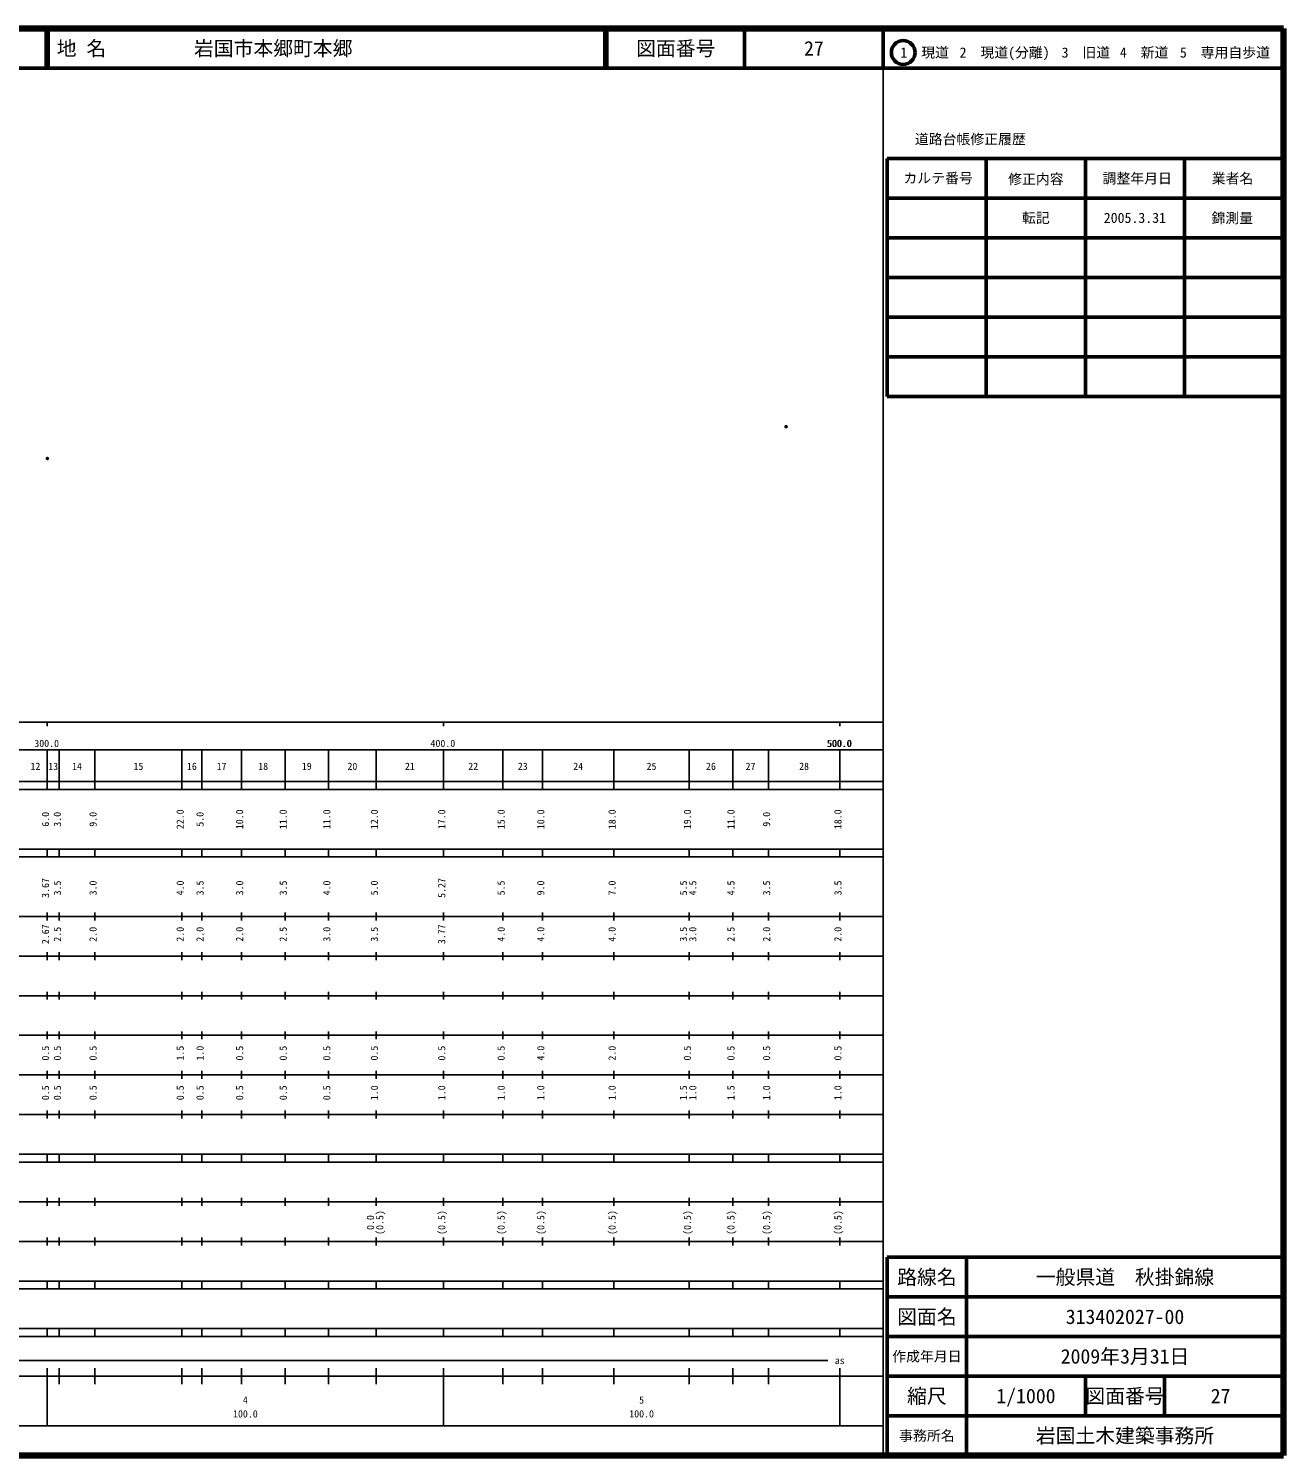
# Model space of a CAD drawing. Units: millimetres on the paper. Extents: x 40 to 680, y 20 to 380.
# Drawn here: x 363.3 to 680, y 20 to 380 of the extents above; entities that cross this region are included whole.
import ezdxf
from ezdxf.enums import TextEntityAlignment as Align

# ---------------------------------------------------------------- set-up
doc = ezdxf.new("R2010")
doc.units = ezdxf.units.MM
doc.header["$PDMODE"] = 32
doc.header["$PDSIZE"] = 0.5
doc.layers.add('M-OTRS', color=6, linetype='Continuous')
doc.layers.add('M-TTL-TXT', color=7, linetype='Continuous')
for name, color, linetype, lineweight in [('M-TTL', 2, 'Continuous', 140), ('M-TTL-BAND', 7, 'Continuous', 25), ('M-TTL-FRAM', 2, 'Continuous', 50), ('M-TTL-LINE', 7, 'Continuous', 50)]:
    doc.layers.add(name, color=color, linetype=linetype, lineweight=lineweight)
doc.styles.add('ＭＳ ゴシック', font='')
doc.styles.get('ＭＳ ゴシック').set_extended_font_data('MS Gothic')

msp = doc.modelspace()

# ---------------------------------------------------------------- linework, layer by layer
at = {"layer": 'M-OTRS'}
for p in [(554.447, 279.557), (368.017, 271.545)]:
    msp.add_point(p, dxfattribs=at)
at = {"layer": 'M-TTL'}
for p, q in [((680, 380), (40, 380)), ((680, 20), (680, 380)), ((40, 20), (680, 20))]:
    msp.add_line(p, q, dxfattribs=at)
at = {"layer": 'M-TTL-BAND'}
for p, q in [((579, 20), (579, 370)), ((40, 205), (579, 205)), ((368, 205), (368, 204)), ((468, 205), (468, 204)), ((568, 205), (568, 204)), ((68, 198), (579, 198)), ((368, 188), (368, 198)), ((371, 188), (371, 198)), ((380, 188), (380, 198)), ((402, 188), (402, 198)), ((407, 188), (407, 198)), ((417, 188), (417, 198)), ((428, 188), (428, 198)), ((439, 188), (439, 198)), ((451, 188), (451, 198)), ((468, 188), (468, 198)), ((483, 188), (483, 198)), ((493, 188), (493, 198)), ((511, 188), (511, 198)), ((530, 188), (530, 198)), ((541, 188), (541, 198)), ((550, 188), (550, 198)), ((568, 188), (568, 198)), ((40, 190), (579, 190)), ((40, 188), (579, 188)), ((40, 173), (579, 173)), ((368, 171), (368, 173)), ((371, 171), (371, 173)), ((380, 171), (380, 173)), ((402, 171), (402, 173)), ((407, 171), (407, 173)), ((417, 171), (417, 173)), ((428, 171), (428, 173)), ((439, 171), (439, 173)), ((451, 171), (451, 173)), ((468, 171), (468, 173)), ((483, 171), (483, 173)), ((493, 171), (493, 173)), ((511, 171), (511, 173)), ((530, 171), (530, 173)), ((541, 171), (541, 173)), ((550, 171), (550, 173)), ((568, 171), (568, 173)), ((40, 171), (579, 171)), ((40, 156), (579, 156)), ((368, 155), (368, 157)), ((371, 155), (371, 157)), ((380, 155), (380, 157)), ((402, 155), (402, 157)), ((407, 155), (407, 157)), ((417, 155), (417, 157)), ((428, 155), (428, 157)), ((439, 155), (439, 157)), ((451, 155), (451, 157)), ((468, 155), (468, 157)), ((483, 155), (483, 157)), ((493, 155), (493, 157)), ((511, 155), (511, 157)), ((530, 155), (530, 157)), ((541, 155), (541, 157)), ((550, 155), (550, 157)), ((568, 155), (568, 157)), ((46, 146), (579, 146)), ((368, 145), (368, 147)), ((371, 145), (371, 147)), ((380, 145), (380, 147)), ((402, 145), (402, 147)), ((407, 145), (407, 147)), ((417, 145), (417, 147)), ((428, 145), (428, 147)), ((439, 145), (439, 147)), ((451, 145), (451, 147)), ((468, 145), (468, 147)), ((483, 145), (483, 147)), ((493, 145), (493, 147)), ((511, 145), (511, 147)), ((530, 145), (530, 147)), ((541, 145), (541, 147)), ((550, 145), (550, 147)), ((568, 145), (568, 147)), ((368, 135), (368, 137)), ((371, 135), (371, 137)), ((380, 135), (380, 137)), ((402, 135), (402, 137)), ((407, 135), (407, 137)), ((417, 135), (417, 137)), ((428, 135), (428, 137)), ((439, 135), (439, 137)), ((451, 135), (451, 137)), ((468, 135), (468, 137)), ((483, 135), (483, 137)), ((493, 135), (493, 137)), ((511, 135), (511, 137)), ((530, 135), (530, 137)), ((541, 135), (541, 137)), ((550, 135), (550, 137)), ((568, 135), (568, 137)), ((52, 136), (579, 136)), ((46, 126), (579, 126)), ((368, 125), (368, 127)), ((371, 125), (371, 127)), ((380, 125), (380, 127)), ((402, 125), (402, 127)), ((407, 125), (407, 127)), ((417, 125), (417, 127)), ((428, 125), (428, 127)), ((439, 125), (439, 127)), ((451, 125), (451, 127)), ((468, 125), (468, 127)), ((483, 125), (483, 127)), ((493, 125), (493, 127)), ((511, 125), (511, 127)), ((530, 125), (530, 127)), ((541, 125), (541, 127)), ((550, 125), (550, 127)), ((568, 125), (568, 127)), ((52, 116), (579, 116)), ((368, 115), (368, 117)), ((371, 115), (371, 117)), ((380, 115), (380, 117)), ((402, 115), (402, 117)), ((407, 115), (407, 117)), ((417, 115), (417, 117)), ((428, 115), (428, 117)), ((439, 115), (439, 117)), ((451, 115), (451, 117)), ((468, 115), (468, 117)), ((483, 115), (483, 117)), ((493, 115), (493, 117)), ((511, 115), (511, 117)), ((530, 115), (530, 117)), ((541, 115), (541, 117)), ((550, 115), (550, 117)), ((568, 115), (568, 117)), ((46, 106), (579, 106)), ((368, 105), (368, 107)), ((371, 105), (371, 107)), ((380, 105), (380, 107)), ((402, 105), (402, 107)), ((407, 105), (407, 107)), ((417, 105), (417, 107)), ((428, 105), (428, 107)), ((439, 105), (439, 107)), ((451, 105), (451, 107)), ((468, 105), (468, 107)), ((483, 105), (483, 107)), ((493, 105), (493, 107)), ((511, 105), (511, 107)), ((530, 105), (530, 107)), ((541, 105), (541, 107)), ((550, 105), (550, 107)), ((568, 105), (568, 107)), ((40, 96), (579, 96)), ((40, 94), (579, 94)), ((368, 94), (368, 96)), ((371, 94), (371, 96)), ((380, 94), (380, 96)), ((402, 94), (402, 96)), ((407, 94), (407, 96)), ((417, 94), (417, 96)), ((428, 94), (428, 96)), ((439, 94), (439, 96)), ((451, 94), (451, 96)), ((468, 94), (468, 96)), ((483, 94), (483, 96)), ((493, 94), (493, 96)), ((511, 94), (511, 96)), ((530, 94), (530, 96)), ((541, 94), (541, 96)), ((550, 94), (550, 96)), ((568, 94), (568, 96)), ((49, 84), (579, 84)), ((368, 83), (368, 85)), ((371, 83), (371, 85)), ((380, 83), (380, 85)), ((402, 83), (402, 85)), ((407, 83), (407, 85)), ((417, 83), (417, 85)), ((428, 83), (428, 85)), ((439, 83), (439, 85)), ((451, 83), (451, 85)), ((468, 83), (468, 85)), ((483, 83), (483, 85)), ((493, 83), (493, 85)), ((511, 83), (511, 85)), ((530, 83), (530, 85)), ((541, 83), (541, 85)), ((550, 83), (550, 85)), ((568, 83), (568, 85)), ((40, 74), (579, 74)), ((368, 73), (368, 75)), ((371, 73), (371, 75)), ((380, 73), (380, 75)), ((402, 73), (402, 75)), ((407, 73), (407, 75)), ((417, 73), (417, 75)), ((428, 73), (428, 75)), ((439, 73), (439, 75)), ((451, 73), (451, 75)), ((468, 73), (468, 75)), ((483, 73), (483, 75)), ((493, 73), (493, 75)), ((511, 73), (511, 75)), ((530, 73), (530, 75)), ((541, 73), (541, 75)), ((550, 73), (550, 75)), ((568, 73), (568, 75)), ((40, 64), (579, 64)), ((40, 62), (579, 62)), ((368, 62), (368, 64)), ((371, 62), (371, 64)), ((380, 62), (380, 64)), ((402, 62), (402, 64)), ((407, 62), (407, 64)), ((417, 62), (417, 64)), ((428, 62), (428, 64)), ((439, 62), (439, 64)), ((451, 62), (451, 64)), ((468, 62), (468, 64)), ((483, 62), (483, 64)), ((493, 62), (493, 64)), ((511, 62), (511, 64)), ((530, 62), (530, 64)), ((541, 62), (541, 64)), ((550, 62), (550, 64)), ((568, 62), (568, 64)), ((40, 52), (579, 52)), ((368, 50), (368, 52)), ((371, 50), (371, 52)), ((380, 50), (380, 52)), ((402, 50), (402, 52)), ((407, 50), (407, 52)), ((417, 50), (417, 52)), ((428, 50), (428, 52)), ((439, 50), (439, 52)), ((451, 50), (451, 52)), ((468, 50), (468, 52)), ((483, 50), (483, 52)), ((493, 50), (493, 52)), ((511, 50), (511, 52)), ((530, 50), (530, 52)), ((541, 50), (541, 52)), ((550, 50), (550, 52)), ((568, 50), (568, 52)), ((40, 50), (579, 50)), ((71, 44), (565, 44)), ((40, 40), (579, 40)), ((368, 27.5), (368, 42)), ((371, 38), (371, 42)), ((380, 38), (380, 42)), ((402, 38), (402, 42)), ((407, 38), (407, 42)), ((417, 38), (417, 42)), ((428, 38), (428, 42)), ((439, 38), (439, 42)), ((451, 38), (451, 42)), ((468, 27.5), (468, 42)), ((483, 38), (483, 42)), ((493, 38), (493, 42)), ((511, 38), (511, 42)), ((530, 38), (530, 42)), ((541, 38), (541, 42)), ((550, 38), (550, 42)), ((568, 27.5), (568, 42)), ((68, 27.5), (579, 27.5))]:
    msp.add_line(p, q, dxfattribs=at)
at = {"layer": 'M-TTL-FRAM'}
for p, q in [((580, 347.197), (580, 287.197)), ((580, 347.197), (680, 347.197)), ((580, 287.197), (680, 287.197)), ((680, 70), (580, 70)), ((580, 70), (580, 20))]:
    msp.add_line(p, q, dxfattribs=at)
at = {"layer": 'M-TTL-LINE'}
for p, q in [((367.75, 380), (367.75, 370)), ((368.25, 380), (368.25, 370)), ((508.747, 380), (508.747, 370)), ((509.247, 380), (509.247, 370)), ((543.997, 380), (543.997, 370)), ((579, 380), (579, 370)), ((40, 370), (680, 370)), ((605, 347.197), (605, 287.197)), ((630, 347.197), (630, 287.197)), ((655, 347.197), (655, 287.197)), ((580, 337.197), (680, 337.197)), ((580, 327.197), (680, 327.197)), ((580, 317.197), (680, 317.197)), ((580, 307.197), (680, 307.197)), ((580, 297.197), (680, 297.197)), ((600, 70), (600, 20)), ((680, 60), (580, 60)), ((680, 50), (580, 50)), ((680, 40), (580, 40)), ((630, 40), (630, 30)), ((650, 40), (650, 30)), ((680, 30), (580, 30))]:
    msp.add_line(p, q, dxfattribs=at)
msp.add_circle((584.031, 373.958), 3, dxfattribs=at)

# ---------------------------------------------------------------- texts
at = {"layer": 'M-TTL-BAND', "style": 'ＭＳ ゴシック'}
for s, p in [('300.0', (367.844, 198.195)), ('400.0', (467.844, 198.195)), ('500.0', (567.844, 198.195)), ('500.0', (568, 198.195)), ('12', (365, 192.405)), ('13', (369.5, 192.405)), ('14', (375.5, 192.405)), ('15', (391, 192.405)), ('16', (404.5, 192.405)), ('17', (412, 192.405)), ('18', (422.5, 192.405)), ('19', (433.5, 192.405)), ('20', (445, 192.405)), ('21', (459.5, 192.405)), ('22', (475.5, 192.405)), ('23', (488, 192.405)), ('24', (502, 192.405)), ('25', (520.5, 192.405)), ('26', (535.5, 192.405)), ('27', (545.5, 192.405)), ('28', (559, 192.405)), ('as', (568, 42.5)), ('4', (418, 32.523)), ('5', (518, 32.523)), ('100.0', (418, 29.033)), ('100.0', (518, 29.033))]:
    msp.add_text(s, height=1.833, dxfattribs=at).set_placement(p, align=Align.BOTTOM_CENTER)
for s, p in [('6.0', (369, 180.5)), ('3.0', (372, 180.5)), ('9.0', (381, 180.5)), ('22.0', (403, 180.5)), ('5.0', (408, 180.5)), ('10.0', (418, 180.5)), ('11.0', (429, 180.5)), ('11.0', (440, 180.5)), ('12.0', (452, 180.5)), ('17.0', (469, 180.5)), ('15.0', (484, 180.5)), ('10.0', (494, 180.5)), ('18.0', (512, 180.5)), ('19.0', (531, 180.5)), ('11.0', (542, 180.5)), ('9.0', (551, 180.5)), ('18.0', (569, 180.5)), ('3.67', (369, 163.174)), ('3.5', (372, 163.174)), ('3.0', (381, 163.174)), ('4.0', (403, 163.174)), ('3.5', (408, 163.174)), ('3.0', (418, 163.174)), ('3.5', (429, 163.174)), ('4.0', (440, 163.174)), ('5.0', (452, 163.174)), ('5.27', (469, 163.174)), ('5.5', (484, 163.174)), ('9.0', (494, 163.174)), ('7.0', (512, 163.174)), ('5.5', (530, 163.174)), ('4.5', (532.37, 163.174)), ('4.5', (542, 163.174)), ('3.5', (551, 163.174)), ('3.5', (569, 163.174)), ('2.67', (369, 151.5)), ('2.5', (372, 151.5)), ('2.0', (381, 151.5)), ('2.0', (403, 151.5)), ('2.0', (408, 151.5)), ('2.0', (418, 151.5)), ('2.5', (429, 151.5)), ('3.0', (440, 151.5)), ('3.5', (452, 151.5)), ('3.77', (469, 151.5)), ('4.0', (484, 151.5)), ('4.0', (494, 151.5)), ('4.0', (512, 151.5)), ('3.5', (530, 151.5)), ('3.0', (532.37, 151.5)), ('2.5', (542, 151.5)), ('2.0', (551, 151.5)), ('2.0', (569, 151.5)), ('0.5', (369, 121.5)), ('0.5', (372, 121.5)), ('0.5', (381, 121.5)), ('1.5', (403, 121.5)), ('1.0', (408, 121.5)), ('0.5', (418, 121.5)), ('0.5', (429, 121.5)), ('0.5', (440, 121.5)), ('0.5', (452, 121.5)), ('0.5', (469, 121.5)), ('0.5', (484, 121.5)), ('4.0', (494, 121.5)), ('2.0', (512, 121.5)), ('0.5', (531, 121.5)), ('0.5', (542, 121.5)), ('0.5', (551, 121.5)), ('0.5', (569, 121.5)), ('0.5', (369, 111.5)), ('0.5', (372, 111.5)), ('0.5', (381, 111.5)), ('0.5', (403, 111.5)), ('0.5', (408, 111.5)), ('0.5', (418, 111.5)), ('0.5', (429, 111.5)), ('0.5', (440, 111.5)), ('1.0', (452, 111.5)), ('1.0', (469, 111.5)), ('1.0', (484, 111.5)), ('1.0', (494, 111.5)), ('1.0', (512, 111.5)), ('1.5', (530, 111.5)), ('1.0', (532.37, 111.5)), ('1.5', (542, 111.5)), ('1.0', (551, 111.5)), ('1.0', (569, 111.5)), ('0.0', (451, 78.764)), ('(0.5)', (453.37, 78.764)), ('(0.5)', (469, 78.764)), ('(0.5)', (484, 78.764)), ('(0.5)', (494, 78.764)), ('(0.5)', (512, 78.764)), ('(0.5)', (531, 78.764)), ('(0.5)', (542, 78.764)), ('(0.5)', (551, 78.764)), ('(0.5)', (569, 78.764))]:
    msp.add_text(s, height=1.833, rotation=90, dxfattribs=at).set_placement(p, align=Align.BOTTOM_CENTER)
at = {"layer": 'M-TTL-TXT', "style": 'ＭＳ ゴシック'}
for s, p in [('地 名', (370.38, 375)), ('岩国市本郷町本郷', (405.024, 375))]:
    msp.add_text(s, height=3.666, dxfattribs=at).set_placement(p, align=Align.MIDDLE_LEFT)
for s, height, p in [('図面番号', 3.666, (526.622, 375)), ('27', 3.666, (561.497, 375)), ('1\u3000現道', 2.566, (589.448, 373.958)), ('2\u3000現道(分離)', 2.566, (609.619, 373.958)), ('3\u3000旧道', 2.566, (630.121, 373.958)), ('4\u3000新道', 2.566, (644.824, 373.958)), ('5\u3000専用自歩道', 2.566, (665.228, 373.958)), ('道路台帳修正履歴', 2.566, (600.968, 352.113)), ('カルテ番号', 2.566, (592.839, 342.277)), ('修正内容', 2.566, (617.509, 342.023)), ('調整年月日', 2.566, (643.089, 342.197)), ('業者名', 2.566, (667.134, 342.197)), ('転記', 2.566, (617.5, 332.245)), ('2005.3.31', 2.566, (642.5, 332.245)), ('錦測量', 2.566, (667.077, 332.189)), ('路線名', 3.666, (590, 65)), ('路線名', 3.666, (590, 65)), ('一般県道\u3000秋掛錦線', 3.666, (640, 65)), ('図面名', 3.666, (590, 55)), ('図面名', 3.666, (590, 55)), ('313402027-00', 3.666, (640, 55)), ('2009年3月31日', 3.666, (640, 45)), ('作成年月日', 2.566, (590, 45)), ('作成年月日', 2.566, (590, 45)), ('縮尺', 3.666, (590, 35)), ('縮尺', 3.666, (590, 35)), ('1/1000', 3.666, (615, 35)), ('図面番号', 3.666, (640, 35)), ('図面番号', 3.666, (640, 35)), ('27', 3.666, (664.125, 35)), ('事務所名', 2.566, (590, 25)), ('事務所名', 2.566, (590, 25)), ('岩国土木建築事務所', 3.666, (640, 25))]:
    msp.add_text(s, height=height, dxfattribs=at).set_placement(p, align=Align.MIDDLE_CENTER)

doc.saveas('drawing.dxf')
